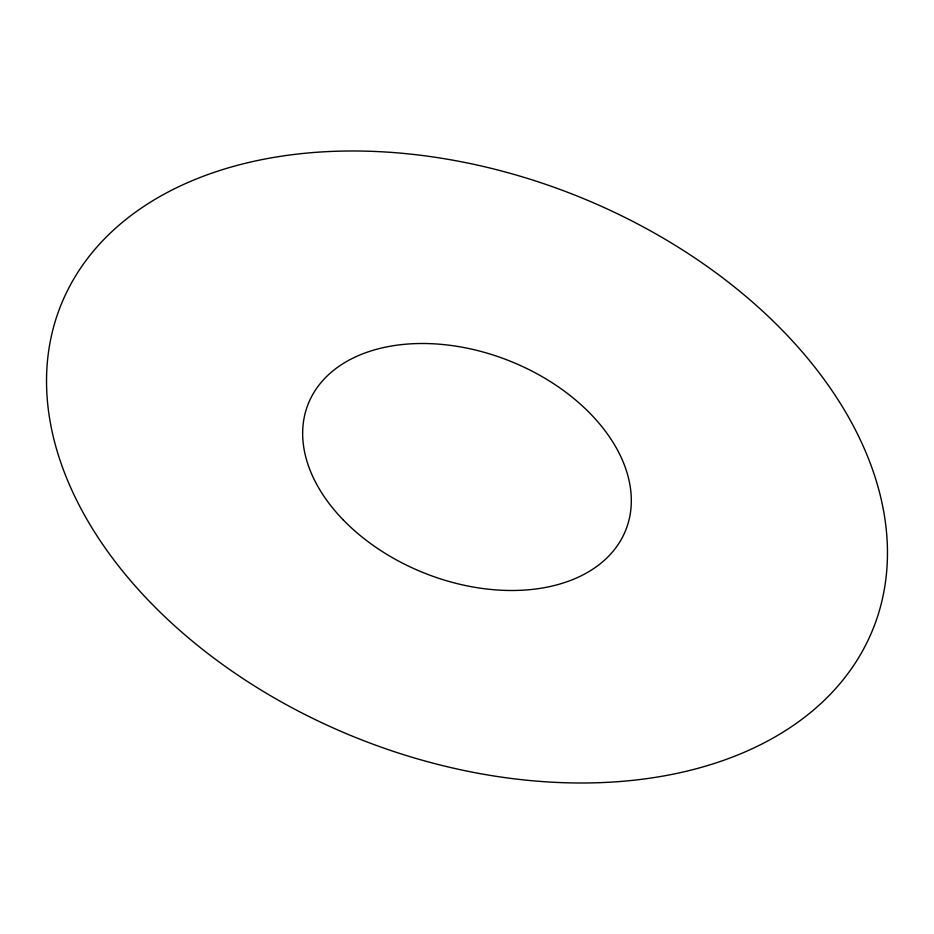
<?xml version="1.0" encoding="UTF-8"?>
<svg xmlns="http://www.w3.org/2000/svg" width="934" height="934" viewBox="0 0 934 934"><rect width="100%" height="100%" fill="white"/><g stroke="black" fill="none" stroke-linecap="round" stroke-linejoin="round"><path stroke-width="1.4" d="M343.303 519.969A170.84 114.31 21.6 0 0 622.523 537.132A170.84 114.31 21.6 0 0 435.162 343.899A170.84 114.31 21.6 0 0 343.303 519.969M150.491 602.523A437.147 292.505 21.6 0 0 864.966 646.456A437.147 292.505 21.6 0 0 385.544 152.008A437.147 292.505 21.6 0 0 150.491 602.523"/></g></svg>
